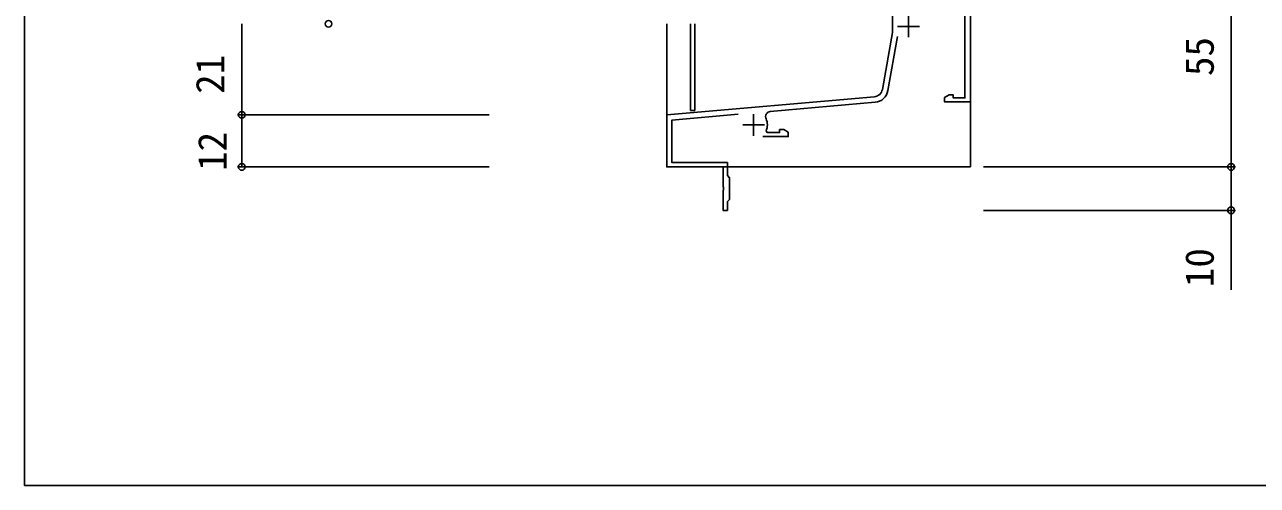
# Model space of a CAD drawing. Units: millimetres, scale not verified. Extents: x -525 to 526, y -333 to 330.
# Drawn here: x -523.9 to -239.9, y -333.1 to -226.9 of the extents above; entities that cross this region are included whole.
import ezdxf
from ezdxf.enums import TextEntityAlignment as Align

# ---------------------------------------------------------------- set-up
doc = ezdxf.new("R2010")
doc.units = ezdxf.units.MM
doc.header["$LTSCALE"] = 2
for name, color, linetype in [('0-2_YKK_11', 7, 'Continuous'), ('0-3_YKK_12', 2, 'Continuous'), ('0-6_YKK_D', 6, 'Continuous'), ('0-7_YKK_ZWAK', 7, 'Continuous')]:
    doc.layers.add(name, color=color, linetype=linetype)
doc.styles.add('ＭＳ ゴシック', font='')
doc.styles.get('ＭＳ ゴシック').set_extended_font_data('MS Gothic')

msp = doc.modelspace()

# ---------------------------------------------------------------- linework, layer by layer
at = {"layer": '0-2_YKK_11'}
for p, q in [((-320.3, -224.83), (-320.3, -229.83)), ((-322.847, -229.678), (-325.041, -242.121)), ((-322.8, -227.33), (-317.8, -227.33)), ((-328.003, -244.836), (-352.13, -246.947)), ((-356, -247.53), (-356, -252.53)), ((-358.5, -250.03), (-353.5, -250.03))]:
    msp.add_line(p, q, dxfattribs=at)
for points in [[(-306, -204.73), (-306, -244.73), (-312, -244.73), (-312, -243.73), (-310.961, -243.13), (-310, -243.13), (-310, -243.83), (-307.3, -243.83), (-307.3, -224.63)], [(-326.321, -241.896), (-324, -228.73), (-324, -222.53)], [(-359.553, -247.596), (-374.8, -248.93), (-374.8, -258.73), (-362, -258.73), (-362, -261.73), (-361.5, -262.23), (-361.5, -267.23), (-362, -267.73), (-362, -269.73), (-363, -269.73), (-363, -265.188), (-362.88, -265.005), (-362.88, -264.455), (-363, -264.272), (-363, -259.73), (-376, -259.73), (-376, -247.73), (-328.117, -243.541)], [(-353.109, -251.401), (-352.838, -251.83), (-350, -251.83), (-350, -251.13), (-349.039, -251.13), (-348, -251.73), (-348, -252.73), (-353.85, -252.73)]]:
    msp.add_lwpolyline(points, dxfattribs=at)
for centre, radius, start, end in [((-328.291, -241.548), 2, 275, 350), ((-328.291, -241.548), 3.3, 275, 350), ((-352.026, -248.142), 1.2, 94.99999, 205.40896), ((-356, -250.03), 3.2, 334.62307, 25.40896)]:
    msp.add_arc(centre, radius, start, end, dxfattribs=at)
at = {"layer": '0-3_YKK_12'}
for p, q in [((-306, -16.752), (-306, -259.73)), ((-376, -226.73), (-376, -259.73)), ((-370.5, -226.73), (-370.5, -246.73)), ((-369.5, -226.73), (-369.5, -246.73)), ((-369.5, -246.73), (-370.5, -246.73)), ((-306, -259.73), (-376, -259.73))]:
    msp.add_line(p, q, dxfattribs=at)
at = {"layer": '0-6_YKK_D'}
for p, q in [((-246, -259.73), (-246, -204.73)), ((-473.9, -226.73), (-473.9, -247.73)), ((-416.9, -247.73), (-474.9, -247.73)), ((-416.9, -247.73), (-474.9, -247.73)), ((-473.9, -247.73), (-473.9, -259.73)), ((-416.9, -259.73), (-474.9, -259.73)), ((-303, -259.73), (-245, -259.73)), ((-303, -259.73), (-245, -259.73)), ((-303, -269.73), (-245, -269.73))]:
    msp.add_line(p, q, dxfattribs=at)
msp.add_lwpolyline([(-246, -259.73), (-246, -269.73), (-246, -288.04)], dxfattribs=at)
for centre in [(-453.9, -226.73), (-473.9, -247.73), (-473.9, -247.73), (-473.9, -259.73), (-246, -259.73), (-246, -259.73), (-246, -269.73)]:
    msp.add_circle(centre, 0.765, dxfattribs=at)
at = {"layer": '0-7_YKK_ZWAK'}
msp.add_line((-523.9, 296.9), (-523.9, -333.1), dxfattribs=at)
msp.add_lwpolyline([(-523.9, -333.1), (526.1, -333.1), (526.1, 296.9)], dxfattribs=at)

# ---------------------------------------------------------------- texts
at = {"layer": '0-6_YKK_D', "style": 'ＭＳ ゴシック'}
for s, p in [('55', (-248, -238.775)), ('21', (-475.9, -242.881)), ('12', (-475.4, -260.633)), ('10', (-248, -287.421))]:
    msp.add_text(s, height=6.598, rotation=90, dxfattribs=at).set_placement(p, align=Align.BOTTOM_LEFT)

doc.saveas('drawing.dxf')
